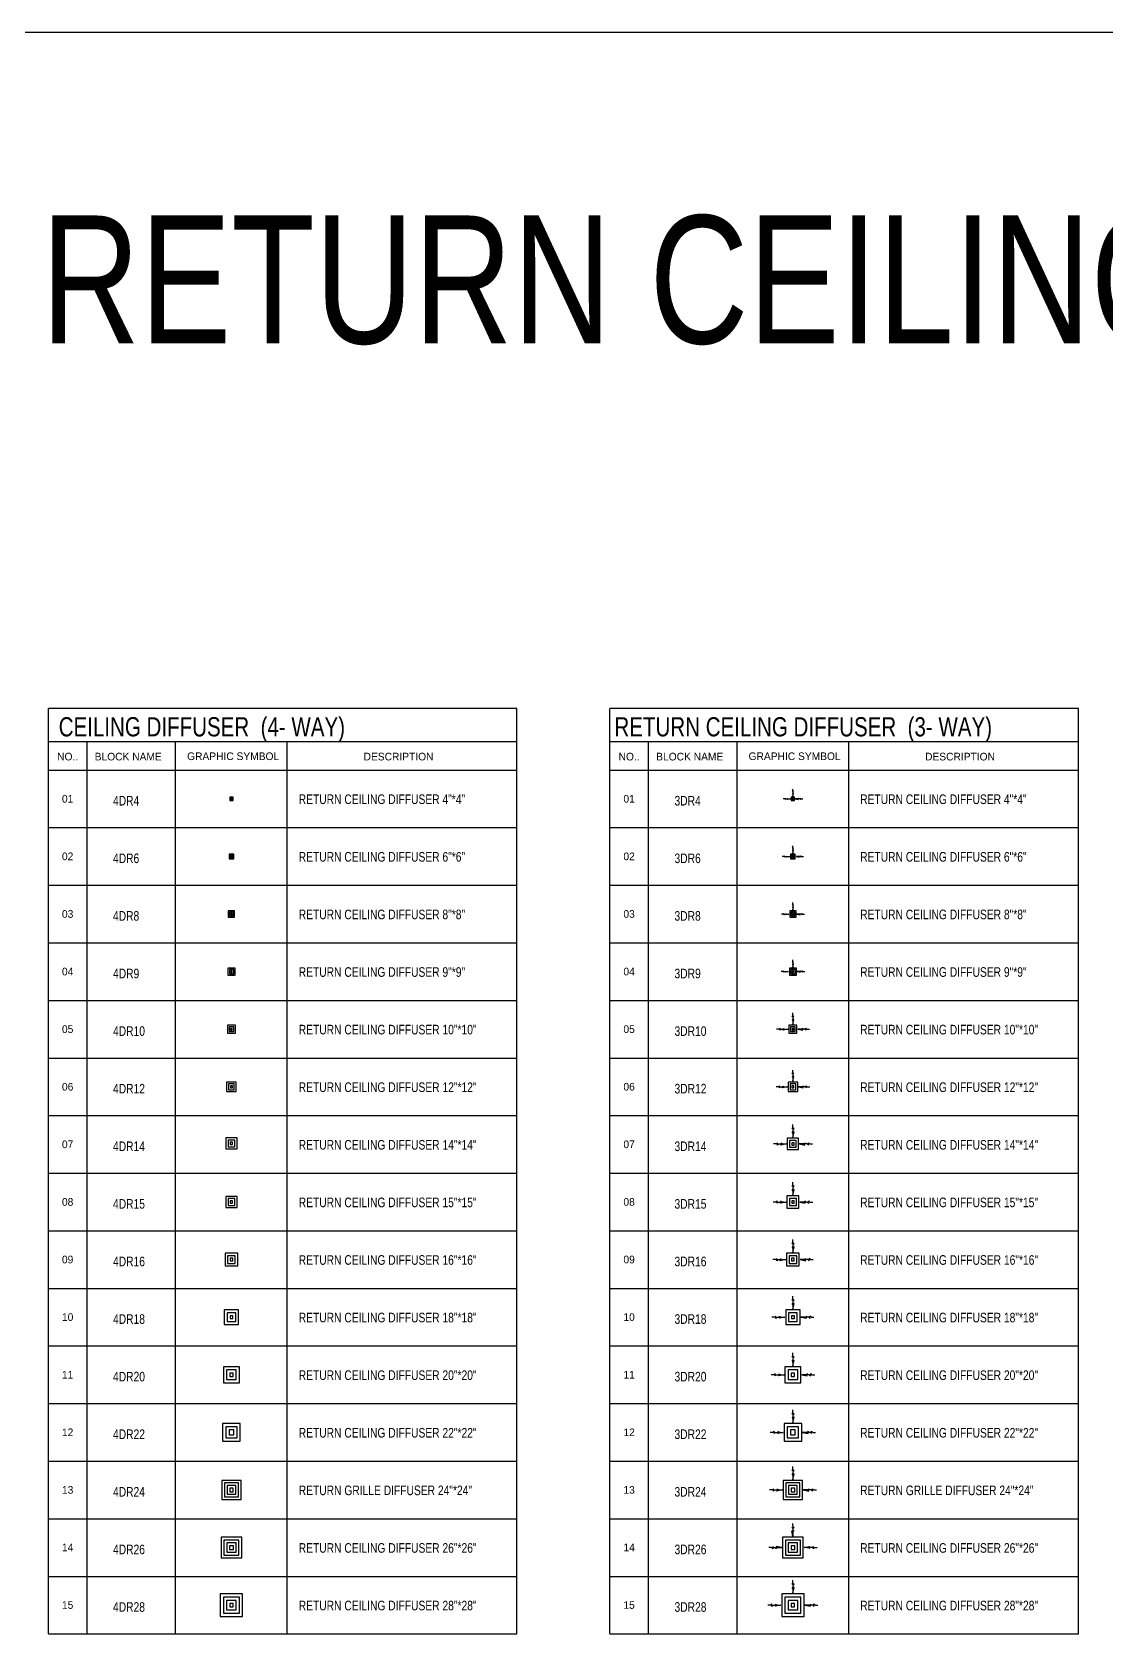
# Model space of a CAD drawing. Header units: millimetres. Extents: x 259256 to 648017, y 366981 to 480499.
# Drawn here: x 365517 to 399091, y 430433 to 480499 of the extents above; entities that cross this region are included whole.
import ezdxf
from ezdxf.enums import TextEntityAlignment as Align

# ---------------------------------------------------------------- set-up
doc = ezdxf.new("R2010")
doc.units = ezdxf.units.MM
doc.layers.get('0').update_dxf_attribs({"color": 254})
for name, color, linetype in [('11-F-A-DUCT', 11, 'Continuous'), ('40-REFERENCE-DRAWINGS-0-35', 40, 'Continuous'), ('RETURN GRILL', 13, 'Continuous')]:
    doc.layers.add(name, color=color, linetype=linetype)
doc.styles.add('STENCIL', font='stencil.shx')
doc.styles.add('style2', font='stencil.shx')

# ---------------------------------------------------------------- blocks, each defined once
blk = doc.blocks.new('4DR4')
at = {"color": 13}
for points in [[(-75, 0, 0, 21.4, 0), (-127, 0, 0, 0, 0), (-147, 0, 0, 0, 0), (-158, -11, 0, 0, 0), (-158, 11, 0, 0, 0), (-169, 0, 0, 0, 0), (-195, 0, 0, 0, 0)], [(0, 75, 0, 21.4, 0), (0, 127, 0, 0, 0), (0, 147, 0, 0, 0), (11, 158, 0, 0, 0), (-11, 158, 0, 0, 0), (0, 169, 0, 0, 0), (0, 195, 0, 0, 0)], [(75, 0, 0, 21.4, 0), (127, 0, 0, 0, 0), (147, 0, 0, 0, 0), (158, -11, 0, 0, 0), (158, 11, 0, 0, 0), (169, 0, 0, 0, 0), (195, 0, 0, 0, 0)], [(0, -75, 0, 21.4, 0), (0, -127, 0, 0, 0), (0, -147, 0, 0, 0), (11, -158, 0, 0, 0), (-11, -158, 0, 0, 0), (0, -169, 0, 0, 0), (0, -195, 0, 0, 0)]]:
    blk.add_lwpolyline(points, format="xyseb", dxfattribs=at)
at = {"color": 12}
blk.add_lwpolyline([(-50, -50), (50, -50), (50, 50), (-50, 50)], close=True, dxfattribs=at)
at = {"color": 13}
for points in [[(-30, -30), (30, -30), (30, 30), (-30, 30)], [(-10, -10), (10, -10), (10, 10), (-10, 10)]]:
    blk.add_lwpolyline(points, close=True, dxfattribs=at)
blk = doc.blocks.new('4DR6')
at = {"color": 13}
for points in [[(-112, 0, 0, 32.1, 0), (-191, 0, 0, 0, 0), (-221, 0, 0, 0, 0), (-237, -16, 0, 0, 0), (-237, 16, 0, 0, 0), (-253, 0, 0, 0, 0), (-293, 0, 0, 0, 0)], [(0, 112, 0, 32.1, 0), (0, 191, 0, 0, 0), (0, 221, 0, 0, 0), (16, 237, 0, 0, 0), (-16, 237, 0, 0, 0), (0, 253, 0, 0, 0), (0, 293, 0, 0, 0)], [(112, 0, 0, 32.1, 0), (191, 0, 0, 0, 0), (221, 0, 0, 0, 0), (237, -16, 0, 0, 0), (237, 16, 0, 0, 0), (253, 0, 0, 0, 0), (293, 0, 0, 0, 0)], [(0, -112, 0, 32.1, 0), (0, -191, 0, 0, 0), (0, -221, 0, 0, 0), (16, -237, 0, 0, 0), (-16, -237, 0, 0, 0), (0, -253, 0, 0, 0), (0, -293, 0, 0, 0)]]:
    blk.add_lwpolyline(points, format="xyseb", dxfattribs=at)
at = {"color": 12}
blk.add_lwpolyline([(-75, -75), (75, -75), (75, 75), (-75, 75)], close=True, dxfattribs=at)
at = {"color": 13}
for points in [[(-45, -45), (45, -45), (45, 45), (-45, 45)], [(-15, -15), (15, -15), (15, 15), (-15, 15)]]:
    blk.add_lwpolyline(points, close=True, dxfattribs=at)
blk = doc.blocks.new('4DR8')
at = {"color": 13}
for points in [[(-138, 0, 0, 32.1, 0), (-216, 0, 0, 0, 0), (-246, 0, 0, 0, 0), (-262, -16, 0, 0, 0), (-262, 16, 0, 0, 0), (-278, 0, 0, 0, 0), (-318, 0, 0, 0, 0)], [(0, 138, 0, 32.1, 0), (0, 216, 0, 0, 0), (0, 246, 0, 0, 0), (16, 262, 0, 0, 0), (-16, 262, 0, 0, 0), (0, 278, 0, 0, 0), (0, 318, 0, 0, 0)], [(138, 0, 0, 32.1, 0), (216, 0, 0, 0, 0), (246, 0, 0, 0, 0), (262, -16, 0, 0, 0), (262, 16, 0, 0, 0), (278, 0, 0, 0, 0), (318, 0, 0, 0, 0)], [(0, -138, 0, 32.1, 0), (0, -216, 0, 0, 0), (0, -246, 0, 0, 0), (16, -262, 0, 0, 0), (-16, -262, 0, 0, 0), (0, -278, 0, 0, 0), (0, -318, 0, 0, 0)]]:
    blk.add_lwpolyline(points, format="xyseb", dxfattribs=at)
at = {"color": 12}
blk.add_lwpolyline([(-100, -100), (100, -100), (100, 100), (-100, 100)], close=True, dxfattribs=at)
at = {"color": 13}
for points in [[(-60, -60), (60, -60), (60, 60), (-60, 60)], [(-20, -20), (20, -20), (20, 20), (-20, 20)]]:
    blk.add_lwpolyline(points, close=True, dxfattribs=at)
blk = doc.blocks.new('4DR9')
at = {"color": 13}
for points in [[(-151, 0, 0, 36.1, 0), (-239, 0, 0, 0, 0), (-272, 0, 0, 0, 0), (-290, -18, 0, 0, 0), (-290, 18, 0, 0, 0), (-308, 0, 0, 0, 0), (-353, 0, 0, 0, 0)], [(4, 155, 0, 36.1, 0), (4, 243, 0, 0, 0), (4, 276, 0, 0, 0), (22, 294, 0, 0, 0), (-14, 294, 0, 0, 0), (4, 312, 0, 0, 0), (4, 357, 0, 0, 0)], [(159, 0, 0, 36.1, 0), (247, 0, 0, 0, 0), (281, 0, 0, 0, 0), (299, -18, 0, 0, 0), (299, 18, 0, 0, 0), (317, 0, 0, 0, 0), (362, 0, 0, 0, 0)], [(4, -155, 0, 36.1, 0), (4, -243, 0, 0, 0), (4, -276, 0, 0, 0), (22, -294, 0, 0, 0), (-14, -294, 0, 0, 0), (4, -312, 0, 0, 0), (4, -357, 0, 0, 0)]]:
    blk.add_lwpolyline(points, format="xyseb", dxfattribs=at)
at = {"color": 12}
blk.add_lwpolyline([(-108, -113), (117, -113), (117, 113), (-108, 113)], close=True, dxfattribs=at)
at = {"color": 13}
for points in [[(-63, -68), (72, -68), (72, 68), (-63, 68)], [(-18, -23), (27, -23), (27, 23), (-18, 23)]]:
    blk.add_lwpolyline(points, close=True, dxfattribs=at)
blk = doc.blocks.new('4DR10')
at = {"color": 13}
for points in [[(-169, 0, 0, 37.4, 0), (-260, 0, 0, 0, 0), (-295, 0, 0, 0, 0), (-314, -19, 0, 0, 0), (-314, 19, 0, 0, 0), (-332, 0, 0, 0, 0), (-379, 0, 0, 0, 0)], [(0, 169, 0, 37.4, 0), (0, 260, 0, 0, 0), (0, 295, 0, 0, 0), (19, 314, 0, 0, 0), (-19, 314, 0, 0, 0), (0, 332, 0, 0, 0), (0, 379, 0, 0, 0)], [(169, 0, 0, 37.4, 0), (260, 0, 0, 0, 0), (295, 0, 0, 0, 0), (314, -19, 0, 0, 0), (314, 19, 0, 0, 0), (332, 0, 0, 0, 0), (379, 0, 0, 0, 0)], [(0, -169, 0, 37.4, 0), (0, -260, 0, 0, 0), (0, -295, 0, 0, 0), (19, -314, 0, 0, 0), (-19, -314, 0, 0, 0), (0, -332, 0, 0, 0), (0, -379, 0, 0, 0)]]:
    blk.add_lwpolyline(points, format="xyseb", dxfattribs=at)
at = {"color": 12}
blk.add_lwpolyline([(-125, -125), (125, -125), (125, 125), (-125, 125)], close=True, dxfattribs=at)
at = {"color": 13}
for points in [[(-75, -75), (75, -75), (75, 75), (-75, 75)], [(-25, -25), (25, -25), (25, 25), (-25, 25)]]:
    blk.add_lwpolyline(points, close=True, dxfattribs=at)
blk = doc.blocks.new('4DR12')
at = {"color": 13}
for points in [[(0, 250, 0, 85.5, 0), (0, 459, 0, 0, 0), (0, 587, 0, 0, 0), (-43, 630, 0, 0, 0), (43, 630, 0, 0, 0), (0, 672, 0, 0, 0), (0, 801, 0, 0, 0)], [(-250, 0, 0, 85.5, 0), (-459, 0, 0, 0, 0), (-587, 0, 0, 0, 0), (-630, -43, 0, 0, 0), (-630, 43, 0, 0, 0), (-672, 0, 0, 0, 0), (-801, 0, 0, 0, 0)], [(250, 0, 0, 85.5, 0), (459, 0, 0, 0, 0), (587, 0, 0, 0, 0), (630, -43, 0, 0, 0), (630, 43, 0, 0, 0), (672, 0, 0, 0, 0), (801, 0, 0, 0, 0)], [(0, -250, 0, 85.5, 0), (0, -459, 0, 0, 0), (0, -587, 0, 0, 0), (-43, -630, 0, 0, 0), (43, -630, 0, 0, 0), (0, -672, 0, 0, 0), (0, -801, 0, 0, 0)]]:
    blk.add_lwpolyline(points, format="xyseb", dxfattribs=at)
at = {"color": 12}
blk.add_lwpolyline([(-150, -150), (150, -150), (150, 150), (-150, 150)], close=True, dxfattribs=at)
at = {"color": 13}
for points in [[(-90, -90), (90, -90), (90, 90), (-90, 90)], [(-30, -30), (30, -30), (30, 30), (-30, 30)]]:
    blk.add_lwpolyline(points, close=True, dxfattribs=at)
blk = doc.blocks.new('4DR14')
at = {"color": 13}
for points in [[(0, 247, 0, 48.1, 0), (0, 365, 0, 0, 0), (0, 410, 0, 0, 0), (24, 434, 0, 0, 0), (-24, 434, 0, 0, 0), (0, 458, 0, 0, 0), (0, 518, 0, 0, 0)], [(-231, 16, 0, 48.1, 0), (-349, 16, 0, 0, 0), (-394, 16, 0, 0, 0), (-418, -8, 0, 0, 0), (-418, 40, 0, 0, 0), (-442, 16, 0, 0, 0), (-502, 16, 0, 0, 0)], [(231, 16, 0, 48.1, 0), (349, 16, 0, 0, 0), (394, 16, 0, 0, 0), (418, -8, 0, 0, 0), (418, 40, 0, 0, 0), (442, 16, 0, 0, 0), (502, 16, 0, 0, 0)], [(0, -215, 0, 48.1, 0), (0, -332, 0, 0, 0), (0, -377, 0, 0, 0), (24, -401, 0, 0, 0), (-24, -401, 0, 0, 0), (0, -426, 0, 0, 0), (0, -485, 0, 0, 0)]]:
    blk.add_lwpolyline(points, format="xyseb", dxfattribs=at)
at = {"color": 12}
blk.add_lwpolyline([(-175, -159), (175, -159), (175, 191), (-175, 191)], close=True, dxfattribs=at)
at = {"color": 13}
for points in [[(-105, -89), (105, -89), (105, 121), (-105, 121)], [(-35, -19), (35, -19), (35, 51), (-35, 51)]]:
    blk.add_lwpolyline(points, close=True, dxfattribs=at)
blk = doc.blocks.new('4DR15')
at = {"color": 13}
for points in [[(0, 231, 0, 48.1, 0), (0, 349, 0, 0, 0), (0, 394, 0, 0, 0), (24, 418, 0, 0, 0), (-24, 418, 0, 0, 0), (0, 442, 0, 0, 0), (0, 502, 0, 0, 0)], [(-231, 0, 0, 48.1, 0), (-349, 0, 0, 0, 0), (-394, 0, 0, 0, 0), (-418, -24, 0, 0, 0), (-418, 24, 0, 0, 0), (-442, 0, 0, 0, 0), (-502, 0, 0, 0, 0)], [(231, 0, 0, 48.1, 0), (349, 0, 0, 0, 0), (394, 0, 0, 0, 0), (418, -24, 0, 0, 0), (418, 24, 0, 0, 0), (442, 0, 0, 0, 0), (502, 0, 0, 0, 0)], [(0, -231, 0, 48.1, 0), (0, -349, 0, 0, 0), (0, -394, 0, 0, 0), (24, -418, 0, 0, 0), (-24, -418, 0, 0, 0), (0, -442, 0, 0, 0), (0, -502, 0, 0, 0)]]:
    blk.add_lwpolyline(points, format="xyseb", dxfattribs=at)
at = {"color": 12}
blk.add_lwpolyline([(-175, -175), (175, -175), (175, 175), (-175, 175)], close=True, dxfattribs=at)
at = {"color": 13}
for points in [[(-105, -105), (105, -105), (105, 105), (-105, 105)], [(-35, -35), (35, -35), (35, 35), (-35, 35)]]:
    blk.add_lwpolyline(points, close=True, dxfattribs=at)
blk = doc.blocks.new('4DR16')
at = {"color": 13}
for points in [[(0, 262, 0, 53.5, 0), (0, 393, 0, 0, 0), (0, 443, 0, 0, 0), (27, 470, 0, 0, 0), (-27, 470, 0, 0, 0), (0, 496, 0, 0, 0), (0, 563, 0, 0, 0)], [(-262, 0, 0, 53.5, 0), (-393, 0, 0, 0, 0), (-443, 0, 0, 0, 0), (-470, -27, 0, 0, 0), (-470, 27, 0, 0, 0), (-496, 0, 0, 0, 0), (-563, 0, 0, 0, 0)], [(262, 0, 0, 53.5, 0), (393, 0, 0, 0, 0), (443, 0, 0, 0, 0), (470, -27, 0, 0, 0), (470, 27, 0, 0, 0), (496, 0, 0, 0, 0), (563, 0, 0, 0, 0)], [(0, -262, 0, 53.5, 0), (0, -393, 0, 0, 0), (0, -443, 0, 0, 0), (27, -470, 0, 0, 0), (-27, -470, 0, 0, 0), (0, -496, 0, 0, 0), (0, -563, 0, 0, 0)]]:
    blk.add_lwpolyline(points, format="xyseb", dxfattribs=at)
at = {"color": 12}
blk.add_lwpolyline([(-200, -200), (200, -200), (200, 200), (-200, 200)], close=True, dxfattribs=at)
at = {"color": 13}
for points in [[(-120, -120), (120, -120), (120, 120), (-120, 120)], [(-40, -40), (40, -40), (40, 40), (-40, 40)]]:
    blk.add_lwpolyline(points, close=True, dxfattribs=at)
blk = doc.blocks.new('4DR18')
at = {"color": 13}
for points in [[(0, 294, 0, 58.8, 0), (0, 437, 0, 0, 0), (0, 492, 0, 0, 0), (29, 521, 0, 0, 0), (-29, 521, 0, 0, 0), (0, 551, 0, 0, 0), (0, 624, 0, 0, 0)], [(-294, 0, 0, 58.8, 0), (-437, 0, 0, 0, 0), (-492, 0, 0, 0, 0), (-521, -29, 0, 0, 0), (-521, 29, 0, 0, 0), (-551, 0, 0, 0, 0), (-624, 0, 0, 0, 0)], [(294, 0, 0, 58.8, 0), (437, 0, 0, 0, 0), (492, 0, 0, 0, 0), (521, -29, 0, 0, 0), (521, 29, 0, 0, 0), (551, 0, 0, 0, 0), (624, 0, 0, 0, 0)], [(0, -294, 0, 58.8, 0), (0, -437, 0, 0, 0), (0, -492, 0, 0, 0), (29, -521, 0, 0, 0), (-29, -521, 0, 0, 0), (0, -551, 0, 0, 0), (0, -624, 0, 0, 0)]]:
    blk.add_lwpolyline(points, format="xyseb", dxfattribs=at)
at = {"color": 12}
blk.add_lwpolyline([(-225, -225), (225, -225), (225, 225), (-225, 225)], close=True, dxfattribs=at)
at = {"color": 13}
for points in [[(-135, -135), (135, -135), (135, 135), (-135, 135)], [(-45, -45), (45, -45), (45, 45), (-45, 45)]]:
    blk.add_lwpolyline(points, close=True, dxfattribs=at)
blk = doc.blocks.new('4DR20')
at = {"color": 13}
for points in [[(0, 319, 0, 58.8, 0), (0, 462, 0, 0, 0), (0, 517, 0, 0, 0), (29, 546, 0, 0, 0), (-29, 546, 0, 0, 0), (0, 576, 0, 0, 0), (0, 649, 0, 0, 0)], [(-319, 0, 0, 58.8, 0), (-462, 0, 0, 0, 0), (-517, 0, 0, 0, 0), (-546, -29, 0, 0, 0), (-546, 29, 0, 0, 0), (-576, 0, 0, 0, 0), (-649, 0, 0, 0, 0)], [(319, 0, 0, 58.8, 0), (462, 0, 0, 0, 0), (517, 0, 0, 0, 0), (546, -29, 0, 0, 0), (546, 29, 0, 0, 0), (576, 0, 0, 0, 0), (649, 0, 0, 0, 0)], [(0, -319, 0, 58.8, 0), (0, -462, 0, 0, 0), (0, -517, 0, 0, 0), (29, -546, 0, 0, 0), (-29, -546, 0, 0, 0), (0, -576, 0, 0, 0), (0, -649, 0, 0, 0)]]:
    blk.add_lwpolyline(points, format="xyseb", dxfattribs=at)
at = {"color": 12}
blk.add_lwpolyline([(-250, -250), (250, -250), (250, 250), (-250, 250)], close=True, dxfattribs=at)
at = {"color": 13}
for points in [[(-150, -150), (150, -150), (150, 150), (-150, 150)], [(-50, -50), (50, -50), (50, 50), (-50, 50)]]:
    blk.add_lwpolyline(points, close=True, dxfattribs=at)
blk = doc.blocks.new('4DR22')
at = {"color": 13}
for points in [[(0, 344, 0, 58.8, 0), (0, 487, 0, 0, 0), (0, 542, 0, 0, 0), (29, 571, 0, 0, 0), (-29, 571, 0, 0, 0), (0, 601, 0, 0, 0), (0, 674, 0, 0, 0)], [(-344, 0, 0, 58.8, 0), (-487, 0, 0, 0, 0), (-542, 0, 0, 0, 0), (-571, -29, 0, 0, 0), (-571, 29, 0, 0, 0), (-601, 0, 0, 0, 0), (-674, 0, 0, 0, 0)], [(344, 0, 0, 58.8, 0), (487, 0, 0, 0, 0), (542, 0, 0, 0, 0), (571, -29, 0, 0, 0), (571, 29, 0, 0, 0), (601, 0, 0, 0, 0), (674, 0, 0, 0, 0)], [(0, -344, 0, 58.8, 0), (0, -487, 0, 0, 0), (0, -542, 0, 0, 0), (29, -571, 0, 0, 0), (-29, -571, 0, 0, 0), (0, -601, 0, 0, 0), (0, -674, 0, 0, 0)]]:
    blk.add_lwpolyline(points, format="xyseb", dxfattribs=at)
at = {"color": 12}
blk.add_lwpolyline([(-275, -275), (275, -275), (275, 275), (-275, 275)], close=True, dxfattribs=at)
at = {"color": 13}
for points in [[(-175, -175), (175, -175), (175, 175), (-175, 175)], [(-75, -75), (75, -75), (75, 75), (-75, 75)]]:
    blk.add_lwpolyline(points, close=True, dxfattribs=at)
blk = doc.blocks.new('4DR24')
at = {"color": 13}
for points in [[(0, 369, 0, 58.8, 0), (0, 512, 0, 0, 0), (0, 567, 0, 0, 0), (29, 596, 0, 0, 0), (-29, 596, 0, 0, 0), (0, 626, 0, 0, 0), (0, 699, 0, 0, 0)], [(-369, 0, 0, 58.8, 0), (-512, 0, 0, 0, 0), (-567, 0, 0, 0, 0), (-596, -29, 0, 0, 0), (-596, 29, 0, 0, 0), (-626, 0, 0, 0, 0), (-699, 0, 0, 0, 0)], [(369, 0, 0, 58.8, 0), (512, 0, 0, 0, 0), (567, 0, 0, 0, 0), (596, -29, 0, 0, 0), (596, 29, 0, 0, 0), (626, 0, 0, 0, 0), (699, 0, 0, 0, 0)], [(0, -369, 0, 58.8, 0), (0, -512, 0, 0, 0), (0, -567, 0, 0, 0), (29, -596, 0, 0, 0), (-29, -596, 0, 0, 0), (0, -626, 0, 0, 0), (0, -699, 0, 0, 0)]]:
    blk.add_lwpolyline(points, format="xyseb", dxfattribs=at)
at = {"color": 12}
blk.add_lwpolyline([(-300, -300), (300, -300), (300, 300), (-300, 300)], close=True, dxfattribs=at)
at = {"color": 13}
for points in [[(-218, -218), (218, -218), (218, 218), (-218, 218)], [(-136, -136), (136, -136), (136, 136), (-136, 136)], [(-55, -55), (55, -55), (55, 55), (-55, 55)]]:
    blk.add_lwpolyline(points, close=True, dxfattribs=at)
blk = doc.blocks.new('4DR26')
at = {"color": 13}
for points in [[(0, 394, 0, 58.8, 0), (0, 537, 0, 0, 0), (0, 592, 0, 0, 0), (29, 621, 0, 0, 0), (-29, 621, 0, 0, 0), (0, 651, 0, 0, 0), (0, 724, 0, 0, 0)], [(-394, 0, 0, 58.8, 0), (-537, 0, 0, 0, 0), (-592, 0, 0, 0, 0), (-621, -29, 0, 0, 0), (-621, 29, 0, 0, 0), (-651, 0, 0, 0, 0), (-724, 0, 0, 0, 0)], [(394, 0, 0, 58.8, 0), (537, 0, 0, 0, 0), (592, 0, 0, 0, 0), (621, -29, 0, 0, 0), (621, 29, 0, 0, 0), (651, 0, 0, 0, 0), (724, 0, 0, 0, 0)], [(0, -394, 0, 58.8, 0), (0, -537, 0, 0, 0), (0, -592, 0, 0, 0), (29, -621, 0, 0, 0), (-29, -621, 0, 0, 0), (0, -651, 0, 0, 0), (0, -724, 0, 0, 0)]]:
    blk.add_lwpolyline(points, format="xyseb", dxfattribs=at)
at = {"color": 12}
blk.add_lwpolyline([(-325, -325), (325, -325), (325, 325), (-325, 325)], close=True, dxfattribs=at)
at = {"color": 13}
for points in [[(-236, -236), (236, -236), (236, 236), (-236, 236)], [(-148, -148), (148, -148), (148, 148), (-148, 148)], [(-59, -59), (59, -59), (59, 59), (-59, 59)]]:
    blk.add_lwpolyline(points, close=True, dxfattribs=at)
blk = doc.blocks.new('4DR28')
at = {"color": 13}
for points in [[(0, 419, 0, 58.8, 0), (0, 562, 0, 0, 0), (0, 617, 0, 0, 0), (29, 646, 0, 0, 0), (-29, 646, 0, 0, 0), (0, 676, 0, 0, 0), (0, 749, 0, 0, 0)], [(-419, 0, 0, 58.8, 0), (-562, 0, 0, 0, 0), (-617, 0, 0, 0, 0), (-646, -29, 0, 0, 0), (-646, 29, 0, 0, 0), (-676, 0, 0, 0, 0), (-749, 0, 0, 0, 0)], [(419, 0, 0, 58.8, 0), (562, 0, 0, 0, 0), (617, 0, 0, 0, 0), (646, -29, 0, 0, 0), (646, 29, 0, 0, 0), (676, 0, 0, 0, 0), (749, 0, 0, 0, 0)], [(0, -419, 0, 58.8, 0), (0, -562, 0, 0, 0), (0, -617, 0, 0, 0), (29, -646, 0, 0, 0), (-29, -646, 0, 0, 0), (0, -676, 0, 0, 0), (0, -749, 0, 0, 0)]]:
    blk.add_lwpolyline(points, format="xyseb", dxfattribs=at)
at = {"color": 12}
blk.add_lwpolyline([(-350, -350), (350, -350), (350, 350), (-350, 350)], close=True, dxfattribs=at)
at = {"color": 13}
for points in [[(-250, -250), (250, -250), (250, 250), (-250, 250)], [(-150, -150), (150, -150), (150, 150), (-150, 150)], [(-50, -50), (50, -50), (50, 50), (-50, 50)]]:
    blk.add_lwpolyline(points, close=True, dxfattribs=at)
blk = doc.blocks.new('3DR4')
at = {"color": 13}
for p, q in [((-258, 0), (-308, 0)), ((-258, 0), (-236, 21)), ((-236, -21), (-236, 21)), ((-215, 0), (-236, -21)), ((-215, 0), (-75, 0)), ((-175, 20), (-167, 0)), ((-175, -20), (-167, 0)), ((-75, 0), (-175, -20)), ((0, 258), (-21, 236)), ((21, 236), (-21, 236)), ((-20, 175), (0, 167)), ((0, 258), (0, 308)), ((0, 215), (21, 236)), ((0, 215), (0, 75)), ((20, 175), (0, 167)), ((0, 75), (20, 175)), ((215, 0), (75, 0)), ((75, 0), (175, -20)), ((175, 20), (167, 0)), ((175, -20), (167, 0)), ((215, 0), (236, -21)), ((236, -21), (236, 21)), ((258, 0), (236, 21)), ((258, 0), (308, 0))]:
    blk.add_line(p, q, dxfattribs=at)
at = {"color": 12}
blk.add_lwpolyline([(-50, -50), (50, -50), (50, 50), (-50, 50)], close=True, dxfattribs=at)
at = {"color": 13}
for points in [[(-30, -30), (30, -30), (30, 30), (-30, 30)], [(-10, -10), (10, -10), (10, 10), (-10, 10)]]:
    blk.add_lwpolyline(points, close=True, dxfattribs=at)
for points in [[(-175, 20), (-167, 0), (-75, 0)], [(-175, -20), (-167, 0), (-75, 0)], [(-20, 175), (0, 167), (0, 75)], [(20, 175), (0, 167), (0, 75)], [(175, 20), (167, 0), (75, 0)], [(175, -20), (167, 0), (75, 0)]]:
    blk.add_solid(points, dxfattribs=at)
blk = doc.blocks.new('3DR6')
at = {"color": 13}
for p, q in [((-283, 0), (-333, 0)), ((-283, 0), (-261, 21)), ((-261, -21), (-261, 21)), ((-240, 0), (-261, -21)), ((-240, 0), (-100, 0)), ((-200, 20), (-192, 0)), ((-200, -20), (-192, 0)), ((-100, 0), (-200, -20)), ((0, 283), (-21, 261)), ((21, 261), (-21, 261)), ((-20, 200), (0, 192)), ((0, 283), (0, 333)), ((0, 240), (21, 261)), ((0, 240), (0, 100)), ((20, 200), (0, 192)), ((0, 100), (20, 200)), ((240, 0), (100, 0)), ((100, 0), (200, -20)), ((200, 20), (192, 0)), ((200, -20), (192, 0)), ((240, 0), (261, -21)), ((261, -21), (261, 21)), ((283, 0), (261, 21)), ((283, 0), (333, 0))]:
    blk.add_line(p, q, dxfattribs=at)
at = {"color": 12}
blk.add_lwpolyline([(-75, -75), (75, -75), (75, 75), (-75, 75)], close=True, dxfattribs=at)
at = {"color": 13}
for points in [[(-45, -45), (45, -45), (45, 45), (-45, 45)], [(-15, -15), (15, -15), (15, 15), (-15, 15)]]:
    blk.add_lwpolyline(points, close=True, dxfattribs=at)
for points in [[(-200, 20), (-192, 0), (-100, 0)], [(-200, -20), (-192, 0), (-100, 0)], [(-20, 200), (0, 192), (0, 100)], [(20, 200), (0, 192), (0, 100)], [(200, 20), (192, 0), (100, 0)], [(200, -20), (192, 0), (100, 0)]]:
    blk.add_solid(points, dxfattribs=at)
blk = doc.blocks.new('3DR8')
at = {"color": 13}
for p, q in [((-308, 0), (-358, 0)), ((-308, 0), (-286, 21)), ((-286, -21), (-286, 21)), ((-265, 0), (-286, -21)), ((-265, 0), (-125, 0)), ((-225, 20), (-217, 0)), ((-225, -20), (-217, 0)), ((-125, 0), (-225, -20)), ((0, 308), (-21, 286)), ((21, 286), (-21, 286)), ((-20, 225), (0, 217)), ((0, 308), (0, 358)), ((0, 265), (21, 286)), ((0, 265), (0, 125)), ((20, 225), (0, 217)), ((0, 125), (20, 225)), ((265, 0), (125, 0)), ((125, 0), (225, -20)), ((225, 20), (217, 0)), ((225, -20), (217, 0)), ((265, 0), (286, -21)), ((286, -21), (286, 21)), ((308, 0), (286, 21)), ((308, 0), (358, 0))]:
    blk.add_line(p, q, dxfattribs=at)
at = {"color": 12}
blk.add_lwpolyline([(-100, -100), (100, -100), (100, 100), (-100, 100)], close=True, dxfattribs=at)
at = {"color": 13}
for points in [[(-60, -60), (60, -60), (60, 60), (-60, 60)], [(-20, -20), (20, -20), (20, 20), (-20, 20)]]:
    blk.add_lwpolyline(points, close=True, dxfattribs=at)
for points in [[(-225, 20), (-217, 0), (-125, 0)], [(-225, -20), (-217, 0), (-125, 0)], [(-20, 225), (0, 217), (0, 125)], [(20, 225), (0, 217), (0, 125)], [(225, 20), (217, 0), (125, 0)], [(225, -20), (217, 0), (125, 0)]]:
    blk.add_solid(points, dxfattribs=at)
blk = doc.blocks.new('3DR9')
at = {"color": 13}
for p, q in [((-320, 0), (-370, 0)), ((-320, 0), (-299, 21)), ((-299, -21), (-299, 21)), ((-278, 0), (-299, -21)), ((-278, 0), (-138, 0)), ((-238, 20), (-229, 0)), ((-238, -20), (-229, 0)), ((-138, 0), (-238, -20)), ((0, 320), (-21, 299)), ((21, 299), (-21, 299)), ((-20, 237), (0, 229)), ((0, 320), (0, 370)), ((0, 277), (21, 299)), ((0, 277), (0, 137)), ((20, 237), (0, 229)), ((0, 137), (20, 237)), ((277, 0), (137, 0)), ((137, 0), (237, -20)), ((237, 20), (229, 0)), ((237, -20), (229, 0)), ((277, 0), (299, -21)), ((299, -21), (299, 21)), ((320, 0), (299, 21)), ((320, 0), (370, 0))]:
    blk.add_line(p, q, dxfattribs=at)
at = {"color": 12}
blk.add_lwpolyline([(-112, -112), (112, -112), (112, 112), (-112, 112)], close=True, dxfattribs=at)
at = {"color": 13}
for points in [[(-68, -68), (68, -68), (68, 68), (-68, 68)], [(-22, -22), (22, -22), (22, 22), (-22, 22)]]:
    blk.add_lwpolyline(points, close=True, dxfattribs=at)
for points in [[(-238, 20), (-229, 0), (-138, 0)], [(-238, -20), (-229, 0), (-138, 0)], [(-20, 237), (0, 229), (0, 137)], [(20, 237), (0, 229), (0, 137)], [(237, 20), (229, 0), (137, 0)], [(237, -20), (229, 0), (137, 0)]]:
    blk.add_solid(points, dxfattribs=at)
blk = doc.blocks.new('3DR10')
at = {"color": 13}
for p, q in [((0, 436), (0, 514)), ((-436, 0), (-514, 0)), ((-436, 0), (-402, 33)), ((-402, -33), (-402, 33)), ((-306, 31), (-293, 0)), ((0, 436), (-33, 402)), ((33, 402), (-33, 402)), ((-31, 306), (0, 293)), ((0, 369), (33, 402)), ((0, 369), (0, 150)), ((31, 306), (0, 293)), ((0, 150), (31, 306)), ((306, 31), (293, 0)), ((402, -33), (402, 33)), ((436, 0), (402, 33)), ((436, 0), (514, 0)), ((-369, 0), (-402, -33)), ((-369, 0), (-150, 0)), ((-306, -31), (-293, 0)), ((-150, 0), (-306, -31)), ((369, 0), (150, 0)), ((150, 0), (306, -31)), ((306, -31), (293, 0)), ((369, 0), (402, -33))]:
    blk.add_line(p, q, dxfattribs=at)
at = {"color": 12}
blk.add_lwpolyline([(-125, -125), (125, -125), (125, 125), (-125, 125)], close=True, dxfattribs=at)
at = {"color": 13}
for points in [[(-75, -75), (75, -75), (75, 75), (-75, 75)], [(-25, -25), (25, -25), (25, 25), (-25, 25)]]:
    blk.add_lwpolyline(points, close=True, dxfattribs=at)
for points in [[(-306, 31), (-293, 0), (-150, 0)], [(-31, 306), (0, 293), (0, 150)], [(31, 306), (0, 293), (0, 150)], [(306, 31), (293, 0), (150, 0)], [(-306, -31), (-293, 0), (-150, 0)], [(306, -31), (293, 0), (150, 0)]]:
    blk.add_solid(points, dxfattribs=at)
blk = doc.blocks.new('3DR12')
at = {"color": 13}
for p, q in [((0, 449), (0, 524)), ((-449, 0), (-524, 0)), ((-449, 0), (-417, 32)), ((-417, -32), (-417, 32)), ((-385, 0), (-417, -32)), ((-385, 0), (-174, 0)), ((-325, 30), (-312, 0)), ((-325, -30), (-312, 0)), ((-174, 0), (-325, -30)), ((0, 449), (-32, 417)), ((32, 417), (-32, 417)), ((-30, 325), (0, 312)), ((0, 385), (32, 417)), ((0, 385), (0, 174)), ((30, 325), (0, 312)), ((0, 174), (30, 325)), ((385, 0), (174, 0)), ((174, 0), (325, -30)), ((325, 30), (312, 0)), ((325, -30), (312, 0)), ((385, 0), (417, -32)), ((417, -32), (417, 32)), ((449, 0), (417, 32)), ((449, 0), (524, 0))]:
    blk.add_line(p, q, dxfattribs=at)
at = {"color": 12}
blk.add_lwpolyline([(-150, -150), (150, -150), (150, 150), (-150, 150)], close=True, dxfattribs=at)
at = {"color": 13}
for points in [[(-90, -90), (90, -90), (90, 90), (-90, 90)], [(-30, -30), (30, -30), (30, 30), (-30, 30)]]:
    blk.add_lwpolyline(points, close=True, dxfattribs=at)
for points in [[(-325, 30), (-312, 0), (-174, 0)], [(-325, -30), (-312, 0), (-174, 0)], [(-30, 325), (0, 312), (0, 174)], [(30, 325), (0, 312), (0, 174)], [(325, 30), (312, 0), (174, 0)], [(325, -30), (312, 0), (174, 0)]]:
    blk.add_solid(points, dxfattribs=at)
blk = doc.blocks.new('3DR14')
at = {"color": 13}
for p, q in [((0, 520), (-37, 482)), ((0, 520), (0, 607)), ((-520, 0), (-607, 0)), ((-520, 0), (-482, 37)), ((-482, -37), (-482, 37)), ((-445, 0), (-482, -37)), ((-445, 0), (-200, 0)), ((-375, 35), (-360, 0)), ((-375, -35), (-360, 0)), ((-200, 0), (-375, -35)), ((37, 482), (-37, 482)), ((-35, 375), (0, 360)), ((0, 445), (37, 482)), ((0, 445), (0, 200)), ((35, 375), (0, 360)), ((0, 200), (35, 375)), ((445, 0), (200, 0)), ((200, 0), (375, -35)), ((375, 35), (360, 0)), ((375, -35), (360, 0)), ((445, 0), (482, -37)), ((482, -37), (482, 37)), ((520, 0), (482, 37)), ((520, 0), (607, 0))]:
    blk.add_line(p, q, dxfattribs=at)
at = {"color": 12}
blk.add_lwpolyline([(-175, -175), (175, -175), (175, 175), (-175, 175)], close=True, dxfattribs=at)
at = {"color": 13}
for points in [[(-105, -105), (105, -105), (105, 105), (-105, 105)], [(-35, -35), (35, -35), (35, 35), (-35, 35)]]:
    blk.add_lwpolyline(points, close=True, dxfattribs=at)
for points in [[(-375, 35), (-360, 0), (-200, 0)], [(-375, -35), (-360, 0), (-200, 0)], [(-35, 375), (0, 360), (0, 200)], [(35, 375), (0, 360), (0, 200)], [(375, 35), (360, 0), (200, 0)], [(375, -35), (360, 0), (200, 0)]]:
    blk.add_solid(points, dxfattribs=at)
blk = doc.blocks.new('3DR15')
at = {"color": 13}
for p, q in [((0, 532), (-37, 495)), ((0, 532), (0, 620)), ((-532, 0), (-620, 0)), ((-532, 0), (-495, 37)), ((-495, -37), (-495, 37)), ((-458, 0), (-495, -37)), ((-458, 0), (-212, 0)), ((-388, 35), (-373, 0)), ((-388, -35), (-373, 0)), ((-212, 0), (-388, -35)), ((37, 495), (-37, 495)), ((-35, 388), (0, 373)), ((0, 458), (37, 495)), ((0, 458), (0, 212)), ((35, 388), (0, 373)), ((0, 212), (35, 388)), ((458, 0), (212, 0)), ((212, 0), (388, -35)), ((388, 35), (373, 0)), ((388, -35), (373, 0)), ((458, 0), (495, -37)), ((495, -37), (495, 37)), ((532, 0), (495, 37)), ((532, 0), (620, 0))]:
    blk.add_line(p, q, dxfattribs=at)
at = {"color": 12}
blk.add_lwpolyline([(-188, -188), (188, -188), (188, 188), (-188, 188)], close=True, dxfattribs=at)
at = {"color": 13}
for points in [[(-112, -112), (112, -112), (112, 112), (-112, 112)], [(-38, -38), (38, -38), (38, 38), (-38, 38)]]:
    blk.add_lwpolyline(points, close=True, dxfattribs=at)
for points in [[(-388, 35), (-373, 0), (-212, 0)], [(-388, -35), (-373, 0), (-212, 0)], [(-35, 388), (0, 373), (0, 212)], [(35, 388), (0, 373), (0, 212)], [(388, 35), (373, 0), (212, 0)], [(388, -35), (373, 0), (212, 0)]]:
    blk.add_solid(points, dxfattribs=at)
blk = doc.blocks.new('3DR16')
at = {"color": 13}
for p, q in [((0, 545), (-37, 507)), ((37, 507), (-37, 507)), ((0, 545), (0, 632)), ((0, 470), (37, 507)), ((-545, 0), (-632, 0)), ((-545, 0), (-507, 37)), ((-507, -37), (-507, 37)), ((-400, 35), (-385, 0)), ((-35, 400), (0, 385)), ((0, 470), (0, 225)), ((35, 400), (0, 385)), ((0, 225), (35, 400)), ((400, 35), (385, 0)), ((507, -37), (507, 37)), ((545, 0), (507, 37)), ((545, 0), (632, 0)), ((-470, 0), (-507, -37)), ((-470, 0), (-225, 0)), ((-400, -35), (-385, 0)), ((-225, 0), (-400, -35)), ((470, 0), (225, 0)), ((225, 0), (400, -35)), ((400, -35), (385, 0)), ((470, 0), (507, -37))]:
    blk.add_line(p, q, dxfattribs=at)
at = {"color": 12}
blk.add_lwpolyline([(-200, -200), (200, -200), (200, 200), (-200, 200)], close=True, dxfattribs=at)
at = {"color": 13}
for points in [[(-120, -120), (120, -120), (120, 120), (-120, 120)], [(-40, -40), (40, -40), (40, 40), (-40, 40)]]:
    blk.add_lwpolyline(points, close=True, dxfattribs=at)
for points in [[(-400, 35), (-385, 0), (-225, 0)], [(-35, 400), (0, 385), (0, 225)], [(35, 400), (0, 385), (0, 225)], [(400, 35), (385, 0), (225, 0)], [(-400, -35), (-385, 0), (-225, 0)], [(400, -35), (385, 0), (225, 0)]]:
    blk.add_solid(points, dxfattribs=at)
blk = doc.blocks.new('3DR18')
at = {"color": 13}
for p, q in [((0, 570), (-37, 532)), ((37, 532), (-37, 532)), ((0, 570), (0, 657)), ((0, 495), (37, 532)), ((-570, 0), (-657, 0)), ((-570, 0), (-532, 37)), ((-532, -37), (-532, 37)), ((-425, 35), (-410, 0)), ((-35, 425), (0, 410)), ((0, 495), (0, 250)), ((35, 425), (0, 410)), ((0, 250), (35, 425)), ((425, 35), (410, 0)), ((532, -37), (532, 37)), ((570, 0), (532, 37)), ((570, 0), (657, 0)), ((-495, 0), (-532, -37)), ((-495, 0), (-250, 0)), ((-425, -35), (-410, 0)), ((-250, 0), (-425, -35)), ((495, 0), (250, 0)), ((250, 0), (425, -35)), ((425, -35), (410, 0)), ((495, 0), (532, -37))]:
    blk.add_line(p, q, dxfattribs=at)
at = {"color": 12}
blk.add_lwpolyline([(-225, -225), (225, -225), (225, 225), (-225, 225)], close=True, dxfattribs=at)
at = {"color": 13}
for points in [[(-135, -135), (135, -135), (135, 135), (-135, 135)], [(-45, -45), (45, -45), (45, 45), (-45, 45)]]:
    blk.add_lwpolyline(points, close=True, dxfattribs=at)
for points in [[(-425, 35), (-410, 0), (-250, 0)], [(-35, 425), (0, 410), (0, 250)], [(35, 425), (0, 410), (0, 250)], [(425, 35), (410, 0), (250, 0)], [(-425, -35), (-410, 0), (-250, 0)], [(425, -35), (410, 0), (250, 0)]]:
    blk.add_solid(points, dxfattribs=at)
blk = doc.blocks.new('3DR20')
at = {"color": 13}
for p, q in [((0, 595), (-37, 557)), ((37, 557), (-37, 557)), ((0, 595), (0, 682)), ((0, 520), (37, 557)), ((0, 520), (0, 275)), ((-595, 0), (-682, 0)), ((-595, 0), (-557, 37)), ((-557, -37), (-557, 37)), ((-450, 35), (-435, 0)), ((-35, 450), (0, 435)), ((35, 450), (0, 435)), ((0, 275), (35, 450)), ((450, 35), (435, 0)), ((557, -37), (557, 37)), ((595, 0), (557, 37)), ((595, 0), (682, 0)), ((-520, 0), (-557, -37)), ((-520, 0), (-275, 0)), ((-450, -35), (-435, 0)), ((-275, 0), (-450, -35)), ((520, 0), (275, 0)), ((275, 0), (450, -35)), ((450, -35), (435, 0)), ((520, 0), (557, -37))]:
    blk.add_line(p, q, dxfattribs=at)
at = {"color": 12}
blk.add_lwpolyline([(-250, -250), (250, -250), (250, 250), (-250, 250)], close=True, dxfattribs=at)
at = {"color": 13}
for points in [[(-150, -150), (150, -150), (150, 150), (-150, 150)], [(-50, -50), (50, -50), (50, 50), (-50, 50)]]:
    blk.add_lwpolyline(points, close=True, dxfattribs=at)
for points in [[(-450, 35), (-435, 0), (-275, 0)], [(-35, 450), (0, 435), (0, 275)], [(35, 450), (0, 435), (0, 275)], [(450, 35), (435, 0), (275, 0)], [(-450, -35), (-435, 0), (-275, 0)], [(450, -35), (435, 0), (275, 0)]]:
    blk.add_solid(points, dxfattribs=at)
blk = doc.blocks.new('3DR22')
at = {"color": 13}
for p, q in [((0, 620), (-37, 582)), ((37, 582), (-37, 582)), ((0, 620), (0, 707)), ((0, 545), (37, 582)), ((0, 545), (0, 300)), ((-620, 0), (-707, 0)), ((-620, 0), (-582, 37)), ((-582, -37), (-582, 37)), ((-475, 35), (-460, 0)), ((-35, 475), (0, 460)), ((35, 475), (0, 460)), ((0, 300), (35, 475)), ((475, 35), (460, 0)), ((582, -37), (582, 37)), ((620, 0), (582, 37)), ((620, 0), (707, 0)), ((-545, 0), (-582, -37)), ((-545, 0), (-300, 0)), ((-475, -35), (-460, 0)), ((-300, 0), (-475, -35)), ((545, 0), (300, 0)), ((300, 0), (475, -35)), ((475, -35), (460, 0)), ((545, 0), (582, -37))]:
    blk.add_line(p, q, dxfattribs=at)
at = {"color": 12}
blk.add_lwpolyline([(-275, -275), (275, -275), (275, 275), (-275, 275)], close=True, dxfattribs=at)
at = {"color": 13}
for points in [[(-175, -175), (175, -175), (175, 175), (-175, 175)], [(-75, -75), (75, -75), (75, 75), (-75, 75)]]:
    blk.add_lwpolyline(points, close=True, dxfattribs=at)
for points in [[(-475, 35), (-460, 0), (-300, 0)], [(-35, 475), (0, 460), (0, 300)], [(35, 475), (0, 460), (0, 300)], [(475, 35), (460, 0), (300, 0)], [(-475, -35), (-460, 0), (-300, 0)], [(475, -35), (460, 0), (300, 0)]]:
    blk.add_solid(points, dxfattribs=at)
blk = doc.blocks.new('3DR24')
at = {"color": 13}
for p, q in [((0, 645), (-37, 607)), ((37, 607), (-37, 607)), ((0, 645), (0, 732)), ((0, 570), (37, 607)), ((0, 570), (0, 325)), ((-645, 0), (-732, 0)), ((-645, 0), (-607, 37)), ((-607, -37), (-607, 37)), ((-500, 35), (-485, 0)), ((-35, 500), (0, 485)), ((35, 500), (0, 485)), ((0, 325), (35, 500)), ((500, 35), (485, 0)), ((607, -37), (607, 37)), ((645, 0), (607, 37)), ((645, 0), (732, 0)), ((-570, 0), (-607, -37)), ((-570, 0), (-325, 0)), ((-500, -35), (-485, 0)), ((-325, 0), (-500, -35)), ((570, 0), (325, 0)), ((325, 0), (500, -35)), ((500, -35), (485, 0)), ((570, 0), (607, -37))]:
    blk.add_line(p, q, dxfattribs=at)
at = {"color": 12}
blk.add_lwpolyline([(-300, -300), (300, -300), (300, 300), (-300, 300)], close=True, dxfattribs=at)
at = {"color": 13}
for points in [[(-218, -218), (218, -218), (218, 218), (-218, 218)], [(-136, -136), (136, -136), (136, 136), (-136, 136)], [(-55, -55), (55, -55), (55, 55), (-55, 55)]]:
    blk.add_lwpolyline(points, close=True, dxfattribs=at)
for points in [[(-500, 35), (-485, 0), (-325, 0)], [(-35, 500), (0, 485), (0, 325)], [(35, 500), (0, 485), (0, 325)], [(500, 35), (485, 0), (325, 0)], [(-500, -35), (-485, 0), (-325, 0)], [(500, -35), (485, 0), (325, 0)]]:
    blk.add_solid(points, dxfattribs=at)
blk = doc.blocks.new('3DR26')
at = {"color": 13}
for p, q in [((0, 595), (-37, 632)), ((-37, 632), (37, 632)), ((-35, 525), (0, 510)), ((0, 350), (-35, 525)), ((0, 670), (0, 757)), ((0, 670), (37, 632)), ((0, 595), (0, 350)), ((35, 525), (0, 510)), ((-595, 0), (-632, 37)), ((-632, 37), (-632, -37)), ((-525, 35), (-510, 0)), ((-350, 0), (-525, 35)), ((350, 0), (525, 35)), ((595, 0), (350, 0)), ((525, 35), (510, 0)), ((525, -35), (510, 0)), ((595, 0), (632, 37)), ((632, 37), (632, -37)), ((670, 0), (632, -37)), ((670, 0), (757, 0)), ((-670, 0), (-757, 0)), ((-670, 0), (-632, -37)), ((-595, 0), (-350, 0)), ((-525, -35), (-510, 0))]:
    blk.add_line(p, q, dxfattribs=at)
at = {"color": 12}
blk.add_lwpolyline([(-325, -325), (325, -325), (325, 325), (-325, 325)], close=True, dxfattribs=at)
at = {"color": 13}
for points in [[(-236, -236), (236, -236), (236, 236), (-236, 236)], [(-148, -148), (148, -148), (148, 148), (-148, 148)], [(-59, -59), (59, -59), (59, 59), (-59, 59)]]:
    blk.add_lwpolyline(points, close=True, dxfattribs=at)
for points in [[(-35, 525), (0, 510), (0, 350)], [(35, 525), (0, 510), (0, 350)], [(-525, 35), (-510, 0), (-350, 0)], [(525, 35), (510, 0), (350, 0)], [(525, -35), (510, 0), (350, 0)], [(-525, -35), (-510, 0), (-350, 0)]]:
    blk.add_solid(points, dxfattribs=at)
blk = doc.blocks.new('3DR28')
at = {"color": 13}
for p, q in [((0, 695), (-37, 657)), ((37, 657), (-37, 657)), ((-35, 550), (0, 535)), ((0, 695), (0, 782)), ((0, 620), (37, 657)), ((0, 620), (0, 375)), ((35, 550), (0, 535)), ((0, 375), (35, 550)), ((-695, 0), (-782, 0)), ((-695, 0), (-657, 37)), ((-657, -37), (-657, 37)), ((-550, 35), (-535, 0)), ((550, 35), (535, 0)), ((657, -37), (657, 37)), ((695, 0), (657, 37)), ((695, 0), (782, 0)), ((-620, 0), (-657, -37)), ((-620, 0), (-375, 0)), ((-550, -35), (-535, 0)), ((-375, 0), (-550, -35)), ((620, 0), (375, 0)), ((375, 0), (550, -35)), ((550, -35), (535, 0)), ((620, 0), (657, -37))]:
    blk.add_line(p, q, dxfattribs=at)
at = {"color": 12}
blk.add_lwpolyline([(-350, -350), (350, -350), (350, 350), (-350, 350)], close=True, dxfattribs=at)
at = {"color": 13}
for points in [[(-250, -250), (250, -250), (250, 250), (-250, 250)], [(-150, -150), (150, -150), (150, 150), (-150, 150)], [(-50, -50), (50, -50), (50, 50), (-50, 50)]]:
    blk.add_lwpolyline(points, close=True, dxfattribs=at)
for points in [[(-35, 550), (0, 535), (0, 375)], [(35, 550), (0, 535), (0, 375)], [(-550, 35), (-535, 0), (-375, 0)], [(550, 35), (535, 0), (375, 0)], [(-550, -35), (-535, 0), (-375, 0)], [(550, -35), (535, 0), (375, 0)]]:
    blk.add_solid(points, dxfattribs=at)

msp = doc.modelspace()

# ---------------------------------------------------------------- linework, layer by layer
at = {"layer": '11-F-A-DUCT'}
for p, q in [((259256, 480499), (505002, 480499)), ((364576, 480499), (648017, 480499))]:
    msp.add_line(p, q, dxfattribs=at)
at = {"layer": 'RETURN GRILL'}
for p, q in [((366029, 430433), (366029, 459358)), ((380675, 430433), (380675, 459358)), ((383583, 430433), (383583, 459358)), ((398228, 430433), (398228, 459358)), ((366029, 458327), (380675, 458327)), ((367225, 458327), (367225, 430433)), ((370004, 430433), (370004, 458327)), ((373497, 430433), (373497, 458327)), ((383583, 458327), (398228, 458327)), ((384778, 458327), (384778, 430433)), ((387557, 430433), (387557, 458327)), ((391051, 430433), (391051, 458327)), ((366029, 457433), (380675, 457433)), ((383583, 457433), (398228, 457433)), ((366029, 455633), (380675, 455633)), ((383583, 455633), (398228, 455633)), ((366029, 453833), (380675, 453833)), ((383583, 453833), (398228, 453833)), ((366029, 452033), (380675, 452033)), ((383583, 452033), (398228, 452033)), ((366029, 450233), (380675, 450233)), ((383583, 450233), (398228, 450233)), ((366029, 448433), (380675, 448433)), ((383583, 448433), (398228, 448433)), ((366029, 446633), (380675, 446633)), ((383583, 446633), (398228, 446633)), ((366029, 444833), (380675, 444833)), ((383583, 444833), (398228, 444833)), ((366029, 443033), (380675, 443033)), ((383583, 443033), (398228, 443033)), ((366029, 441233), (380675, 441233)), ((383583, 441233), (398228, 441233)), ((366029, 439433), (380675, 439433)), ((383583, 439433), (398228, 439433)), ((366029, 437633), (380675, 437633)), ((383583, 437633), (398228, 437633)), ((366029, 435833), (380675, 435833)), ((383583, 435833), (398228, 435833)), ((366029, 434033), (380675, 434033)), ((383583, 434033), (398228, 434033)), ((366029, 432233), (380675, 432233)), ((383583, 432233), (398228, 432233)), ((366029, 430433), (380675, 430433)), ((383583, 430433), (398228, 430433))]:
    msp.add_line(p, q, dxfattribs=at)
for points in [[(380675, 459358), (366029, 459358)], [(398228, 459358), (383583, 459358)]]:
    msp.add_lwpolyline(points, dxfattribs=at)

# ---------------------------------------------------------------- block references
for name, p in [('4DR4', (371751, 456533)), ('3DR4', (389304, 456533)), ('4DR6', (371751, 454733)), ('3DR6', (389304, 454733)), ('4DR8', (371751, 452933)), ('3DR8', (389304, 452933)), ('4DR9', (371751, 451133)), ('3DR9', (389304, 451133)), ('4DR10', (371751, 449333)), ('3DR10', (389304, 449333)), ('4DR12', (371751, 447533)), ('3DR12', (389304, 447533)), ('4DR14', (371751, 445749)), ('3DR14', (389304, 445749)), ('4DR15', (371751, 443933)), ('3DR15', (389304, 443933)), ('4DR16', (371751, 442133)), ('3DR16', (389304, 442133)), ('4DR18', (371751, 440333)), ('3DR18', (389304, 440333)), ('4DR20', (371751, 438533)), ('3DR20', (389304, 438533)), ('4DR22', (371751, 436733)), ('3DR22', (389304, 436733)), ('4DR24', (371751, 434933)), ('3DR24', (389304, 434933)), ('4DR26', (371751, 433133)), ('3DR26', (389304, 433133)), ('4DR28', (371751, 431333)), ('3DR28', (389304, 431333))]:
    msp.add_blockref(name, p, dxfattribs=at)

# ---------------------------------------------------------------- texts
at = {"layer": '40-REFERENCE-DRAWINGS-0-35', "lineweight": 35, "style": 'STENCIL', "width": 0.8}
msp.add_text('RETURN CEILING DIFFUSER', height=4000, dxfattribs=at).set_placement((365802, 470766))
at = {"layer": 'RETURN GRILL', "lineweight": 35, "style": 'STENCIL', "width": 0.8}
for s, p in [(' CEILING DIFFUSER  (4- WAY)', (366172, 458485)), ('RETURN CEILING DIFFUSER  (3- WAY)', (383725, 458485))]:
    msp.add_text(s, height=600, dxfattribs=at).set_placement(p)
at = {"layer": 'RETURN GRILL', "lineweight": 35, "style": 'STENCIL'}
for s, height, p in [('NO..', 239.1, (366630, 457854)), ('BLOCK NAME', 239.1, (368524, 457854)), ('GRAPHIC SYMBOL', 239.06, (371804, 457865)), ('DESCRIPTION', 239.06, (376975, 457854)), ('NO..', 239.1, (384183, 457854)), ('BLOCK NAME', 239.1, (386078, 457854)), ('GRAPHIC SYMBOL', 239.06, (389357, 457865)), ('DESCRIPTION', 239.06, (394528, 457854))]:
    msp.add_text(s, height=height, dxfattribs=at).set_placement(p, align=Align.MIDDLE)
at = {"layer": 'RETURN GRILL', "color": 4, "style": 'STENCIL'}
for s, p in [('01', (366630, 456536)), ('01', (384183, 456536)), ('02', (366630, 454736)), ('02', (384183, 454736)), ('03', (366630, 452936)), ('03', (384183, 452936)), ('04', (366630, 451136)), ('04', (384183, 451136)), ('05', (366630, 449336)), ('05', (384183, 449336)), ('06', (366630, 447536)), ('06', (384183, 447536)), ('07', (366630, 445736)), ('07', (384183, 445736)), ('08', (366630, 443936)), ('08', (384183, 443936)), ('09', (366630, 442136)), ('09', (384183, 442136)), ('10', (366630, 440336)), ('10', (384183, 440336)), ('11', (366630, 438536)), ('11', (384183, 438536)), ('12', (366630, 436736)), ('12', (384183, 436736)), ('13', (366630, 434936)), ('13', (384183, 434936)), ('14', (366630, 433136)), ('14', (384183, 433136)), ('15', (366630, 431336)), ('15', (384183, 431336))]:
    msp.add_text(s, height=239.1, dxfattribs=at).set_placement(p, align=Align.MIDDLE)
at = {"layer": 'RETURN GRILL', "color": 4, "style": 'style2', "width": 0.8}
for s, p in [('4DR4', (368048, 456325)), ('RETURN CEILING DIFFUSER 4"*4"', (373854, 456371)), ('3DR4', (385602, 456325)), ('RETURN CEILING DIFFUSER 4"*4"', (391407, 456371)), ('4DR6', (368048, 454525)), ('RETURN CEILING DIFFUSER 6"*6" ', (373854, 454571)), ('3DR6', (385602, 454525)), ('RETURN CEILING DIFFUSER 6"*6" ', (391407, 454571)), ('4DR8', (368048, 452725)), ('RETURN CEILING DIFFUSER 8"*8"', (373854, 452771)), ('3DR8', (385602, 452725)), ('RETURN CEILING DIFFUSER 8"*8"', (391407, 452771)), ('4DR9', (368048, 450925)), ('RETURN CEILING DIFFUSER 9"*9"', (373854, 450971)), ('3DR9', (385602, 450925)), ('RETURN CEILING DIFFUSER 9"*9"', (391407, 450971)), ('4DR10', (368048, 449125)), ('RETURN CEILING DIFFUSER 10"*10"', (373854, 449171)), ('3DR10', (385602, 449125)), ('RETURN CEILING DIFFUSER 10"*10"', (391407, 449171)), ('4DR12', (368048, 447325)), ('RETURN CEILING DIFFUSER 12"*12"', (373854, 447371)), ('3DR12', (385602, 447325)), ('RETURN CEILING DIFFUSER 12"*12"', (391407, 447371)), ('4DR14', (368048, 445525)), ('RETURN CEILING DIFFUSER 14"*14"', (373854, 445571)), ('3DR14', (385602, 445525)), ('RETURN CEILING DIFFUSER 14"*14"', (391407, 445571)), ('4DR15', (368048, 443725)), ('RETURN CEILING DIFFUSER 15"*15"', (373854, 443771)), ('3DR15', (385602, 443725)), ('RETURN CEILING DIFFUSER 15"*15"', (391407, 443771)), ('4DR16', (368048, 441925)), ('RETURN CEILING DIFFUSER 16"*16"', (373854, 441971)), ('3DR16', (385602, 441925)), ('RETURN CEILING DIFFUSER 16"*16"', (391407, 441971)), ('4DR18', (368048, 440125)), ('RETURN CEILING DIFFUSER 18"*18"', (373854, 440171)), ('3DR18', (385602, 440125)), ('RETURN CEILING DIFFUSER 18"*18"', (391407, 440171)), ('4DR20', (368048, 438325)), ('RETURN CEILING DIFFUSER 20"*20"', (373854, 438371)), ('3DR20', (385602, 438325)), ('RETURN CEILING DIFFUSER 20"*20"', (391407, 438371)), ('4DR22', (368048, 436525)), ('RETURN CEILING DIFFUSER 22"*22"', (373854, 436571)), ('3DR22', (385602, 436525)), ('RETURN CEILING DIFFUSER 22"*22"', (391407, 436571)), ('4DR24', (368048, 434725)), ('RETURN GRILLE DIFFUSER 24"*24"', (373854, 434771)), ('3DR24', (385602, 434725)), ('RETURN GRILLE DIFFUSER 24"*24"', (391407, 434771)), ('4DR26', (368048, 432925)), ('RETURN CEILING DIFFUSER 26"*26"', (373854, 432971)), ('3DR26', (385602, 432925)), ('RETURN CEILING DIFFUSER 26"*26"', (391407, 432971)), ('4DR28', (368048, 431125)), ('RETURN CEILING DIFFUSER 28"*28"', (373854, 431171)), ('3DR28', (385602, 431125)), ('RETURN CEILING DIFFUSER 28"*28"', (391407, 431171))]:
    msp.add_text(s, height=300, dxfattribs=at).set_placement(p)

doc.saveas('drawing.dxf')
